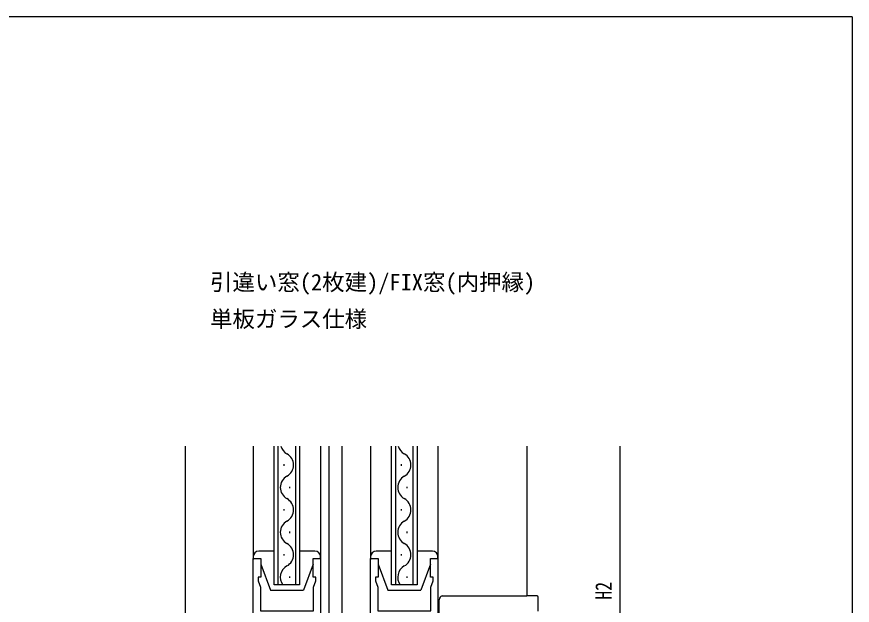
# Model space of a CAD drawing. Units: millimetres, scale not verified. Extents: x -793 to 793, y -564 to 564.
# Drawn here: x 528.8 to 752.2, y 401.3 to 558.6 of the extents above; entities that cross this region are included whole.
import ezdxf
from ezdxf.enums import TextEntityAlignment as Align

# ---------------------------------------------------------------- set-up
doc = ezdxf.new("R2010")
doc.units = ezdxf.units.MM
doc.header["$LTSCALE"] = 4
for name, color, linetype in [('0-1_USER1', 3, 'Continuous'), ('0-2_YKK_11', 7, 'Continuous'), ('0-3_YKK_12', 2, 'Continuous'), ('0-4_YKK_13', 4, 'Continuous'), ('0-6_YKK_D', 6, 'Continuous'), ('0-7_YKK_ZWAK', 7, 'Continuous')]:
    doc.layers.add(name, color=color, linetype=linetype)
doc.styles.add('ＭＳ ゴシック', font='')
doc.styles.get('ＭＳ ゴシック').set_extended_font_data('MS Gothic')

msp = doc.modelspace()

# ---------------------------------------------------------------- linework, layer by layer
at = {"layer": '0-2_YKK_11'}
for points in [[(592.014, 326.443), (592.014, 413.793), (594.014, 413.793), (594.014, 408.793), (593.314, 408.793), (593.314, 407.793), (593.914, 406.145), (593.914, 399.793), (608.114, 399.793), (608.114, 406.145), (608.714, 407.793), (608.714, 408.793), (608.014, 408.793), (608.014, 413.793), (610.014, 413.793), (610.014, 351.793), (612.214, 351.793), (612.214, 326.793)], [(623.414, 357.443), (623.414, 413.793), (625.414, 413.793), (625.414, 408.793), (624.714, 408.793), (624.714, 407.793), (625.314, 406.145), (625.314, 399.793), (639.514, 399.793), (639.514, 406.145), (640.114, 407.793), (640.114, 408.793), (639.414, 408.793), (639.414, 413.793), (641.414, 413.793), (641.414, 363.793), (643.614, 363.793), (643.614, 357.793)]]:
    msp.add_lwpolyline(points, dxfattribs=at)
at = {"layer": '0-3_YKK_12'}
for p, q in [((573.814, 443.793), (573.814, 397.793)), ((598.614, 443.793), (598.614, 406.793)), ((603.414, 406.793), (603.414, 443.793)), ((604.414, 443.793), (604.414, 406.793)), ((612.214, 443.793), (612.214, 325.793)), ((615.715, 443.793), (615.715, 356.793)), ((630.014, 443.793), (630.014, 406.793)), ((634.814, 406.793), (634.814, 443.793)), ((635.814, 443.793), (635.814, 406.793)), ((665.214, 443.793), (665.214, 403.793)), ((600.254, 438.593), (600.254, 438.993)), ((631.654, 438.593), (631.654, 438.993)), ((601.774, 432.593), (601.774, 432.993)), ((633.174, 432.593), (633.174, 432.993)), ((600.254, 426.593), (600.254, 426.993)), ((631.654, 426.593), (631.654, 426.993)), ((601.774, 420.593), (601.774, 420.993)), ((633.174, 420.593), (633.174, 420.993)), ((600.254, 414.593), (600.254, 414.993)), ((631.654, 414.593), (631.654, 414.993)), ((601.774, 408.593), (601.774, 408.993)), ((633.174, 408.593), (633.174, 408.993))]:
    msp.add_line(p, q, dxfattribs=at)
for points in [[(604.414, 406.793), (597.614, 406.793), (597.614, 443.793)], [(635.814, 406.793), (629.014, 406.793), (629.014, 443.793)]]:
    msp.add_lwpolyline(points, dxfattribs=at)
for centre, start, end in [((602.691, 444.793), 196.91588, 240.79746), ((634.091, 444.793), 196.91588, 240.79746), ((599.338, 438.793), 299.20254, 60.79746), ((630.738, 438.793), 299.20254, 60.79746), ((602.691, 432.793), 119.20254, 240.79746), ((634.091, 432.793), 119.20254, 240.79746), ((599.338, 426.793), 299.20254, 60.79746), ((630.738, 426.793), 299.20254, 60.79746), ((602.691, 420.793), 119.20254, 240.79746), ((634.091, 420.793), 119.20254, 240.79746), ((599.338, 414.793), 299.20254, 60.79746), ((630.738, 414.793), 299.20254, 60.79746), ((602.691, 408.793), 119.20254, 215.58669), ((634.091, 408.793), 119.20254, 215.58669)]:
    msp.add_arc(centre, 3.437, start, end, dxfattribs=at)
at = {"layer": '0-4_YKK_13'}
for p, q in [((592.014, 443.793), (592.014, 413.493)), ((610.014, 443.793), (610.014, 413.493)), ((623.414, 443.793), (623.414, 413.493)), ((641.414, 443.793), (641.414, 413.493)), ((597.614, 415.793), (593.514, 415.793)), ((608.514, 415.793), (604.414, 415.793)), ((629.014, 415.793), (624.914, 415.793)), ((639.914, 415.793), (635.814, 415.793)), ((608.014, 412.293), (608.014, 413.793)), ((639.414, 412.293), (639.414, 413.793)), ((594.014, 412.293), (596.614, 405.293)), ((608.014, 412.293), (605.414, 405.293)), ((625.414, 412.293), (628.014, 405.293)), ((639.414, 412.293), (636.814, 405.293)), ((596.614, 405.293), (605.414, 405.293)), ((628.014, 405.293), (636.814, 405.293)), ((641.714, 365.285), (641.714, 402.807)), ((642.714, 403.793), (665.214, 403.793)), ((667.914, 403.793), (665.214, 403.793)), ((668.214, 399.71), (668.214, 403.493))]:
    msp.add_line(p, q, dxfattribs=at)
for points in [[(592.014, 414.293), (592.014, 413.793), (594.014, 413.793), (594.014, 412.293)], [(608.014, 413.793), (610.014, 413.793), (610.014, 414.293)], [(623.414, 414.293), (623.414, 413.793), (625.414, 413.793), (625.414, 412.293)], [(639.414, 413.793), (641.414, 413.793), (641.414, 414.293)]]:
    msp.add_lwpolyline(points, dxfattribs=at)
for centre, radius, start, end in [((593.514, 414.293), 1.5, 90, 180), ((608.514, 414.293), 1.5, 0, 90), ((624.914, 414.293), 1.5, 90, 180), ((639.914, 414.293), 1.5, 0, 90), ((642.714, 402.793), 1, 135.573, 180), ((642.714, 402.793), 1, 90, 135.573), ((642.714, 402.793), 1, 90, 135.573), ((667.914, 403.493), 0.3, 0, 90)]:
    msp.add_arc(centre, radius, start, end, dxfattribs=at)
at = {"layer": '0-6_YKK_D'}
msp.add_line((690.014, 443.793), (690.014, 368.793), dxfattribs=at)
at = {"layer": '0-7_YKK_ZWAK'}
for q in [(-787.8, 558.6), (752.2, -491.4)]:
    msp.add_line((752.2, 558.6), q, dxfattribs=at)

# ---------------------------------------------------------------- texts
at = {"layer": '0-1_USER1', "style": 'ＭＳ ゴシック'}
for s, p in [('引違い窓(2枚建)/FIX窓(内押縁)', (580.459, 484.14)), ('単板ガラス仕様', (580.459, 474.294))]:
    msp.add_text(s, height=4.399, dxfattribs=at).set_placement(p, align=Align.BOTTOM_LEFT)
at = {"layer": '0-6_YKK_D', "style": 'ＭＳ ゴシック', "width": 0.8}
msp.add_text('H2', height=4.399, rotation=90, dxfattribs=at).set_placement((689.214, 402.773), align=Align.BOTTOM_LEFT)

doc.saveas('drawing.dxf')
